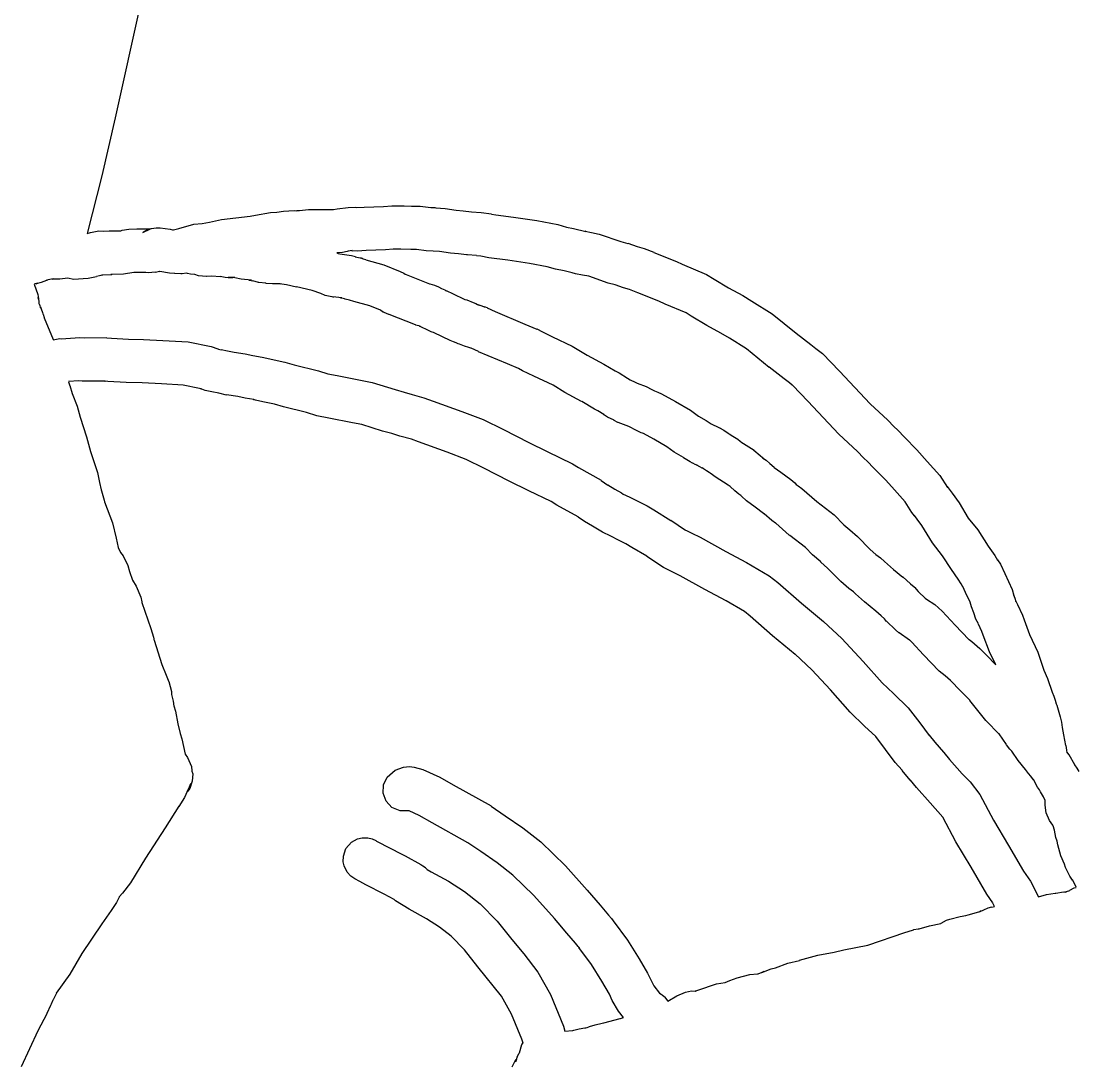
# Model space of a CAD drawing. Extents: x -67 to 553, y 0 to 8091.
# Drawn here: x 68.9 to 185.5, y 4136.1 to 4251.4 of the extents above; entities that cross this region are included whole.
import ezdxf

# ---------------------------------------------------------------- set-up
doc = ezdxf.new("R2010")
doc.units = 0

msp = doc.modelspace()

# ---------------------------------------------------------------- linework, layer by layer
at = {"layer": 'Calque_1'}
for p, q in [((82.064388, 4253.51815), (79.234861, 4240.774253)), ((79.234861, 4240.774253), (77.768045, 4234.393386)), ((77.768045, 4234.393386), (76.1284, 4228.0306)), ((99.5697, 4230.56), (100.545297, 4230.676417)), ((100.545, 4230.68), (103.21099, 4230.649044)), ((103.316, 4230.65), (103.698402, 4230.742869)), ((103.698, 4230.74), (104.93, 4230.894516)), ((104.93, 4230.9), (105.726633, 4230.918025)), ((105.726633, 4230.918025), (105.868899, 4230.881479)), ((105.869, 4230.88), (106.684498, 4230.935033)), ((106.684, 4230.93), (108.8058, 4230.991912)), ((108.806, 4230.99), (109.718097, 4231.065142)), ((109.718, 4231.07), (111.1055, 4231.080583)), ((111.106, 4231.08), (111.90549, 4231.042958)), ((111.905, 4231.04), (112.846995, 4231.050583)), ((112.847, 4231.05), (114.0449, 4230.870613)), ((114.045, 4230.87), (114.465608, 4230.87)), ((114.466, 4230.87), (114.596201, 4230.859417)), ((114.596, 4230.86), (115.5975, 4230.785917)), ((115.598, 4230.79), (116.82839, 4230.596325)), ((89.6428, 4229.28), (90.94709, 4229.559664)), ((90.9471, 4229.56), (94.1035, 4229.948408)), ((94.1035, 4229.94), (94.6859, 4230.047685)), ((94.6859, 4230.05), (94.6959, 4230.05)), ((94.6959, 4230.05), (96.3361, 4230.333633)), ((96.3361, 4230.33), (97.051797, 4230.374979)), ((97.0518, 4230.38), (97.790304, 4230.487421)), ((97.7903, 4230.49), (98.95089, 4230.552971)), ((98.9509, 4230.55), (99.264616, 4230.536771)), ((99.2646, 4230.54), (99.2746, 4230.54)), ((99.2746, 4230.54), (99.569716, 4230.566988)), ((103.211, 4230.65), (103.315404, 4230.65)), ((116.828, 4230.6), (117.599603, 4230.534913)), ((117.6, 4230.53), (118.500693, 4230.418346)), ((118.5, 4230.42), (119.5619, 4230.339038)), ((119.562, 4230.34), (120.70669, 4230.175694)), ((120.707, 4230.17), (121.207194, 4230.072898)), ((121.207, 4230.08), (123.15161, 4229.83579)), ((123.152, 4229.83), (125.72909, 4229.451646)), ((79.8563, 4228.33), (79.988866, 4228.378154)), ((79.988866, 4228.378154), (80.739505, 4228.494571)), ((80.7395, 4228.49), (81.620112, 4228.540006)), ((81.6201, 4228.54), (82.70269, 4228.526771)), ((82.288, 4228.14), (83.109213, 4228.523116)), ((82.9474, 4228.48), (82.562405, 4228.314636)), ((82.7027, 4228.53), (83.106295, 4228.519417)), ((83.0513, 4228.51), (82.947398, 4228.479838)), ((83.1063, 4228.52), (83.051293, 4228.509417)), ((83.1092, 4228.52), (83.1193, 4228.52)), ((83.1192, 4228.52), (83.233394, 4228.573975)), ((83.2334, 4228.57), (83.7455, 4228.632971)), ((83.7455, 4228.64), (84.176003, 4228.64)), ((84.176, 4228.64), (84.1861, 4228.64)), ((84.186, 4228.64), (85.2981, 4228.50665)), ((85.2981, 4228.5), (85.567287, 4228.429885)), ((85.5673, 4228.43), (85.651305, 4228.419417)), ((85.6513, 4228.42), (86.230604, 4228.56896)), ((86.2306, 4228.57), (87.908, 4229.041751)), ((87.908, 4229.04), (88.830495, 4229.127048)), ((88.8305, 4229.13), (89.642796, 4229.275785)), ((125.729, 4229.45), (128.03579, 4228.99624)), ((128.036, 4229), (128.975508, 4228.7206)), ((128.975, 4228.72), (129.759991, 4228.563367)), ((129.76, 4228.56), (131.13721, 4228.231652)), ((76.1284, 4228.03), (76.497414, 4228.143506)), ((76.4974, 4228.14), (77.4164, 4228.308043)), ((77.4164, 4228.308043), (77.92469, 4228.26991)), ((77.9247, 4228.27), (78.568616, 4228.307835)), ((78.5686, 4228.31), (79.85627, 4228.323229)), ((82.31735, 4228.153102), (82.288001, 4228.132729)), ((82.5624, 4228.31), (82.31735, 4228.153102)), ((131.137, 4228.24), (131.042994, 4228.268046)), ((131.043, 4228.26), (131.7329, 4228.114479)), ((131.733, 4228.12), (132.586704, 4227.946169)), ((132.587, 4227.94), (134.9941, 4227.126143)), ((104.789, 4226.03), (104.306824, 4225.916229)), ((104.914, 4226.08), (104.788482, 4226.033963)), ((105.364, 4226.13), (104.913918, 4226.079994)), ((105.326564, 4226.095622), (105.364082, 4226.127042)), ((105.945, 4226.09), (105.326564, 4226.095622)), ((106.91, 4226.15), (105.944722, 4226.08994)), ((109.042, 4226.22), (106.91089, 4226.157029)), ((109.893, 4226.29), (109.04181, 4226.216975)), ((110.735, 4226.31), (109.8927, 4226.291479)), ((111.824, 4226.25), (110.72789, 4226.300006)), ((110.728, 4226.3), (110.734879, 4226.305292)), ((112.371533, 4226.251843), (111.824713, 4226.246188)), ((112.435, 4226.27), (112.371533, 4226.251843)), ((113.532, 4226.1), (112.4344, 4226.269862)), ((114.288, 4226.08), (113.532483, 4226.101167)), ((115.003, 4226.04), (114.287806, 4226.087889)), ((116.199, 4225.85), (115.00322, 4226.039177)), ((134.994, 4227.13), (135.757692, 4226.934738)), ((135.758, 4226.94), (136.76622, 4226.599482)), ((136.766, 4226.6), (137.562395, 4226.360552)), ((137.562, 4226.36), (138.60528, 4225.948309)), ((104.306, 4225.92), (103.655893, 4225.878196)), ((103.656, 4225.88), (103.813691, 4225.826025)), ((103.814, 4225.83), (103.844004, 4225.814125)), ((103.844, 4225.81), (104.015106, 4225.779044)), ((104.015, 4225.78), (105.27169, 4225.598496)), ((105.272, 4225.6), (105.730172, 4225.475017)), ((105.703, 4225.46), (106.254391, 4225.335911)), ((105.730172, 4225.475017), (105.703006, 4225.46374)), ((106.24, 4225.34), (106.339007, 4225.318833)), ((106.254, 4225.34), (106.24, 4225.34)), ((106.339, 4225.32), (106.380989, 4225.309417)), ((106.381, 4225.31), (106.448998, 4225.291479)), ((106.449, 4225.29), (106.570497, 4225.237877)), ((106.571, 4225.24), (106.863999, 4225.136813)), ((106.864, 4225.13), (108.86491, 4224.580726)), ((117.077, 4225.77), (116.198981, 4225.846994)), ((117.946, 4225.66), (117.076316, 4225.769008)), ((118.063, 4225.65), (117.946187, 4225.660583)), ((119.059, 4225.58), (118.063215, 4225.654083)), ((119.53, 4225.53), (119.059201, 4225.575773)), ((120.437, 4225.35), (119.529586, 4225.530446)), ((122.503, 4225.09), (120.43751, 4225.352466)), ((124.923, 4224.73), (122.50302, 4225.08507)), ((138.606, 4225.94), (141.12012, 4224.92188)), ((141.12, 4224.93), (141.733885, 4224.640546)), ((81.2823, 4223.71), (80.13509, 4223.523469)), ((81.7712, 4223.73), (81.282304, 4223.708833)), ((82.6145, 4223.72), (81.771221, 4223.733229)), ((82.85659, 4223.687976), (82.61448, 4223.721479)), ((83.693, 4223.74), (82.85659, 4223.687976)), ((84.1064, 4223.82), (83.693016, 4223.7311)), ((84.178577, 4223.808635), (84.106396, 4223.819417)), ((84.1414, 4223.84), (84.1414, 4223.84)), ((84.1414, 4223.83), (84.178577, 4223.808635)), ((84.1465, 4223.83), (84.141473, 4223.835292)), ((85.2178, 4223.64), (84.1465, 4223.834469)), ((108.865, 4224.58), (110.66491, 4223.83467)), ((110.665, 4223.84), (111.048381, 4223.637329)), ((126.867, 4224.35), (124.92239, 4224.728883)), ((127.786, 4224.08), (126.867209, 4224.353843)), ((128.714, 4223.89), (127.785896, 4224.080764)), ((129.605, 4223.7), (128.714096, 4223.894204)), ((129.983, 4223.59), (129.604699, 4223.691335)), ((141.734, 4224.64), (144.4124, 4223.50785)), ((70.6713, 4222.55), (70.291994, 4222.421677)), ((71.0526, 4222.63), (70.527687, 4222.480676)), ((70.527687, 4222.480676), (70.671309, 4222.556181)), ((71.672475, 4222.846287), (71.05259, 4222.629494)), ((71.6397, 4222.87), (71.733649, 4222.88492)), ((72.406, 4223.03), (71.639715, 4222.868869)), ((71.733649, 4222.88492), (71.672475, 4222.846287)), ((72.279169, 4222.994287), (72.405995, 4223.023921)), ((72.353291, 4222.974179), (72.279169, 4222.994287)), ((73.1114, 4222.98), (72.353291, 4222.974179)), ((74.0085, 4223.09), (73.111405, 4222.98205)), ((74.639812, 4222.957342), (74.00849, 4223.095983)), ((76.2508, 4223.06), (74.639812, 4222.957342)), ((77.1691, 4223.26), (76.250812, 4223.05389)), ((77.5122, 4223.36), (77.169089, 4223.263956)), ((77.6631, 4223.4), (77.512208, 4223.353963)), ((77.7461, 4223.43), (77.6631, 4223.400896)), ((77.8851, 4223.43), (77.746115, 4223.43)), ((78.761178, 4223.449266), (77.885097, 4223.429092)), ((80.1351, 4223.52), (78.75329, 4223.501479)), ((78.7533, 4223.5), (78.867563, 4223.486167)), ((78.867563, 4223.486167), (78.761178, 4223.449266)), ((85.7795, 4223.61), (85.217817, 4223.633812)), ((85.7895, 4223.61), (85.7794, 4223.61)), ((86.4686, 4223.59), (85.789495, 4223.616988)), ((86.6029, 4223.58), (86.468598, 4223.590583)), ((87.0845, 4223.63), (86.602906, 4223.572056)), ((87.2018, 4223.61), (87.084484, 4223.631167)), ((87.5367, 4223.55), (87.201817, 4223.617998)), ((87.9822, 4223.49), (87.536695, 4223.546885)), ((88.0192, 4223.49), (87.9822, 4223.49)), ((88.4258, 4223.37), (88.019215, 4223.49356)), ((89.3105, 4223.29), (88.425787, 4223.363025)), ((89.3205, 4223.29), (89.3104, 4223.29)), ((89.89, 4223.32), (89.320512, 4223.293542)), ((90.8108, 4223.26), (89.889998, 4223.316885)), ((91.3612, 4223.16), (90.810814, 4223.263452)), ((92.1508, 4223.11), (91.361178, 4223.157889)), ((91.3612, 4223.16), (91.3612, 4223.16)), ((91.6754, 4223.17), (92.150803, 4223.114173)), ((92.4138, 4223.15), (91.675402, 4223.168521)), ((93.127, 4222.99), (92.413817, 4223.149014)), ((94.2411, 4222.87), (93.12699, 4222.988798)), ((94.4008, 4222.78), (93.998184, 4222.888479)), ((93.9982, 4222.89), (94.241114, 4222.866188)), ((95.0473, 4222.62), (94.400791, 4222.783512)), ((95.0573, 4222.62), (95.0472, 4222.62)), ((95.0472, 4222.62), (95.0472, 4222.62)), ((95.8273, 4222.53), (95.057284, 4222.620752)), ((95.8823, 4222.52), (95.827293, 4222.530583)), ((95.8273, 4222.53), (95.8273, 4222.53)), ((96.5603, 4222.46), (95.882306, 4222.51715)), ((111.048, 4223.64), (111.202516, 4223.54819)), ((111.202, 4223.55), (111.306881, 4223.505815)), ((111.307, 4223.5), (113.8774, 4222.47792)), ((130.735, 4223.43), (129.983611, 4223.589544)), ((131.433, 4223.3), (130.734898, 4223.438641)), ((133.566, 4222.56), (131.4328, 4223.298451)), ((134.355, 4222.35), (133.56641, 4222.552935)), ((144.412, 4223.5), (145.262105, 4222.981682)), ((145.262, 4222.99), (146.86339, 4222.029828)), ((70.292, 4222.42), (70.689298, 4221.29605)), ((96.6042, 4222.46), (96.5602, 4222.46)), ((96.6153, 4222.46), (96.6042, 4222.46)), ((97.308507, 4222.456563), (96.615317, 4222.466188)), ((97.403029, 4222.474485), (97.308507, 4222.456563)), ((97.3285, 4222.49), (97.403029, 4222.474485)), ((97.588025, 4222.441326), (97.328506, 4222.484354)), ((98.1072, 4222.36), (97.588025, 4222.441326)), ((99.226, 4222.12), (98.10718, 4222.361829)), ((100.966, 4221.73), (99.22602, 4222.120789)), ((101.89, 4221.41), (100.965494, 4221.731468)), ((102.384, 4221.18), (101.8905, 4221.404366)), ((113.878, 4222.48), (113.916887, 4222.487871)), ((113.916887, 4222.487871), (114.437699, 4222.325484)), ((114.437, 4222.32), (114.85811, 4222.137967)), ((114.859, 4222.14), (115.203699, 4221.971196)), ((115.203, 4221.97), (115.561781, 4221.791803)), ((115.561781, 4221.791803), (115.641202, 4221.750925)), ((115.641, 4221.75), (115.720005, 4221.7119)), ((115.72, 4221.72), (115.800989, 4221.691954)), ((115.801, 4221.69), (116.422214, 4221.414834)), ((116.423, 4221.41), (117.78158, 4220.755686)), ((135.285, 4222.04), (134.354303, 4222.355912)), ((135.945, 4221.85), (135.28558, 4222.042616)), ((136.856, 4221.48), (135.945014, 4221.843272)), ((139.157, 4220.55), (136.85579, 4221.479745)), ((146.863, 4222.03), (148.41121, 4221.184128)), ((70.6893, 4221.3), (70.772802, 4220.836087)), ((70.7688, 4220.78), (70.753037, 4220.979727)), ((70.753037, 4220.979727), (70.819785, 4220.5514)), ((70.7693, 4220.78), (70.7693, 4220.78)), ((70.772802, 4220.836087), (70.76931, 4220.780359)), ((70.8198, 4220.55), (70.829854, 4220.307113)), ((70.8298, 4220.31), (70.934707, 4220.096482)), ((103.3, 4221.01), (102.383802, 4221.188064)), ((103.234, 4221.03), (103.309988, 4221.001954)), ((104.204, 4220.91), (103.234515, 4221.034619)), ((103.31, 4221.01), (103.3, 4221.01)), ((104.495, 4220.81), (104.084754, 4220.928533)), ((104.084754, 4220.928533), (104.203482, 4220.912923)), ((104.58, 4220.79), (104.495016, 4220.811167)), ((105.052, 4220.68), (104.579693, 4220.785833)), ((105.535, 4220.52), (105.052797, 4220.682983)), ((107.3, 4220.04), (105.5342, 4220.514926)), ((117.781, 4220.76), (117.983009, 4220.697823)), ((117.983, 4220.7), (118.693088, 4220.424305)), ((118.693, 4220.42), (119.002509, 4220.285856)), ((119.003, 4220.29), (119.174609, 4220.206127)), ((119.174, 4220.2), (119.184054, 4220.189417)), ((119.184, 4220.19), (119.357593, 4220.127029)), ((119.358, 4220.13), (119.254165, 4220.168245)), ((119.254165, 4220.168245), (119.332974, 4220.142865)), ((139.867, 4220.22), (139.157018, 4220.550729)), ((142.165, 4219.27), (139.86688, 4220.223028)), ((148.412, 4221.18), (149.42279, 4220.572253)), ((149.422, 4220.57), (151.6777, 4219.16745)), ((70.9347, 4220.1), (70.913798, 4220.140217)), ((70.913798, 4220.140217), (70.936817, 4220.083067)), ((70.9367, 4220.08), (70.9757, 4219.858279)), ((70.9757, 4219.86), (70.9858, 4219.86)), ((71.001675, 4219.826133), (70.983683, 4219.939375)), ((70.983683, 4219.939375), (71.009612, 4219.829044)), ((70.9858, 4219.86), (71.001675, 4219.826133)), ((71.009612, 4219.829044), (70.9985, 4219.927205)), ((70.9987, 4219.92), (71.087706, 4219.701984)), ((71.0877, 4219.71), (71.217901, 4219.30413)), ((71.2179, 4219.3), (71.262906, 4219.1476)), ((71.2629, 4219.15), (71.272954, 4219.120102)), ((71.2729, 4219.12), (71.405191, 4218.751965)), ((108.488, 4219.56), (107.30002, 4220.044187)), ((108.712, 4219.39), (108.488189, 4219.558804)), ((108.778, 4219.36), (108.712013, 4219.391221)), ((108.832, 4219.33), (108.777999, 4219.353812)), ((108.863, 4219.32), (108.831991, 4219.333229)), ((108.873, 4219.32), (108.863, 4219.32)), ((108.883, 4219.32), (108.873, 4219.32)), ((109.417, 4219.09), (108.883204, 4219.317541)), ((109.434, 4219.08), (109.417067, 4219.090583)), ((112.357, 4217.93), (109.4342, 4219.08438)), ((119.332974, 4220.142865), (119.669599, 4220.032104)), ((119.67, 4220.03), (119.924291, 4219.949038)), ((119.924, 4219.95), (120.023007, 4219.917986)), ((120.023, 4219.92), (120.000725, 4219.935147)), ((120.000725, 4219.935147), (120.235407, 4219.841948)), ((120.235, 4219.84), (121.122782, 4219.423546)), ((121.123, 4219.42), (124.38221, 4218.03438)), ((142.736, 4218.91), (142.165003, 4219.269568)), ((151.678, 4219.17), (154.29589, 4217.0364)), ((71.4052, 4218.75), (71.417106, 4218.716133)), ((71.4172, 4218.72), (72.398009, 4216.31441)), ((112.386, 4217.92), (112.357002, 4217.933229)), ((112.838898, 4217.784798), (112.385518, 4217.920331)), ((124.382, 4218.04), (125.7178, 4217.487022)), ((144.462, 4217.88), (142.73602, 4218.91399)), ((145.998, 4217.04), (144.4617, 4217.879257)), ((113.079, 4217.67), (112.797907, 4217.808112)), ((112.798, 4217.81), (112.81705, 4217.81)), ((112.817, 4217.81), (112.838898, 4217.784798)), ((113.56, 4217.43), (113.079888, 4217.669712)), ((114.061, 4217.19), (113.559192, 4217.428654)), ((114.178, 4217.14), (114.061213, 4217.188154)), ((114.335, 4217.09), (114.178393, 4217.141858)), ((114.416, 4217.05), (114.335011, 4217.0881)), ((116.162, 4216.22), (114.41538, 4217.051055)), ((125.718, 4217.49), (126.329901, 4217.164034)), ((126.33, 4217.16), (127.43278, 4216.618399)), ((146.958, 4216.46), (145.998807, 4217.038378)), ((154.296, 4217.04), (155.94041, 4215.76974)), ((72.398, 4216.31), (73.128286, 4216.424333)), ((73.128286, 4216.424333), (73.263001, 4216.410277)), ((73.263, 4216.41), (75.3146, 4216.558166)), ((75.3146, 4216.56), (75.809688, 4216.520048)), ((75.8097, 4216.52), (78.3139, 4216.533229)), ((78.3139, 4216.53), (78.82391, 4216.47576)), ((78.8239, 4216.48), (80.6822, 4216.376813)), ((80.6822, 4216.37), (82.36688, 4216.337986)), ((82.3669, 4216.34), (84.50161, 4216.211677)), ((84.5016, 4216.21), (87.26739, 4216.0576)), ((87.2674, 4216.06), (89.8228, 4215.548561)), ((89.8228, 4215.55), (90.532808, 4215.319019)), ((116.53, 4216.07), (116.162018, 4216.215521)), ((116.834, 4215.97), (116.530682, 4216.07451)), ((117.06, 4215.86), (116.833623, 4215.969537)), ((117.176, 4215.82), (117.060298, 4215.864979)), ((117.746, 4215.61), (117.175506, 4215.81611)), ((118.227, 4215.45), (117.746385, 4215.605575)), ((127.433, 4216.62), (129.63131, 4215.604)), ((129.631, 4215.6), (131.26028, 4214.617603)), ((148.821, 4215.32), (146.95759, 4216.46247)), ((155.94, 4215.77), (156.486205, 4215.355663)), ((90.5328, 4215.32), (90.609794, 4215.285869)), ((90.6098, 4215.28), (90.931189, 4215.204065)), ((90.9312, 4215.21), (91.61901, 4215.086969)), ((91.619, 4215.09), (92.340994, 4214.921461)), ((92.341, 4214.92), (93.57502, 4214.739819)), ((93.575, 4214.74), (94.423994, 4214.554792)), ((94.424, 4214.55), (95.421399, 4214.393896)), ((95.4214, 4214.4), (97.9447, 4213.838026)), ((118.459, 4215.38), (118.226405, 4215.454083)), ((119.29, 4214.99), (118.459606, 4215.379466)), ((122.481, 4213.63), (119.29, 4214.98652)), ((131.26, 4214.62), (133.11682, 4213.61961)), ((151.336, 4213.26), (148.8209, 4215.31555)), ((156.487, 4215.35), (157.200078, 4214.775855)), ((157.2, 4214.78), (159.0873, 4212.83267)), ((97.9447, 4213.83), (98.97208, 4213.543986)), ((98.9721, 4213.55), (101.66082, 4212.885632)), ((123.712, 4213.13), (122.48111, 4213.635618)), ((133.117, 4213.62), (134.35099, 4212.869113)), ((152.984, 4211.99), (151.3366, 4213.26291)), ((101.661, 4212.88), (102.67229, 4212.555357)), ((102.672, 4212.56), (103.7035, 4212.352302)), ((103.704, 4212.35), (106.28159, 4211.848615)), ((124.146, 4212.89), (123.711396, 4213.129712)), ((125.389, 4212.28), (124.14609, 4212.891187)), ((127.53, 4211.29), (125.3891, 4212.277159)), ((134.351, 4212.87), (134.785101, 4212.650925)), ((134.785, 4212.65), (135.725487, 4212.079559)), ((135.726, 4212.08), (136.014422, 4211.888177)), ((159.087, 4212.83), (162.45011, 4209.24225)), ((75.2117, 4211.78), (74.09389, 4211.683956)), ((74.0939, 4211.68), (74.247411, 4211.236294)), ((74.2474, 4211.24), (74.498489, 4210.36132)), ((75.211613, 4211.766161), (75.212615, 4211.777042)), ((75.5929, 4211.74), (75.211613, 4211.766161)), ((75.2126, 4211.78), (75.2126, 4211.78)), ((78.1245, 4211.75), (75.59289, 4211.736771)), ((75.5929, 4211.74), (75.5929, 4211.74)), ((78.073686, 4211.745421), (78.124522, 4211.752069)), ((78.4253, 4211.71), (78.073686, 4211.745421)), ((80.4515, 4211.6), (78.4253, 4211.714035)), ((82.2121, 4211.56), (80.45149, 4211.594131)), ((80.4515, 4211.6), (80.4515, 4211.6)), ((80.4515, 4211.6), (80.4515, 4211.6)), ((84.319, 4211.43), (82.21213, 4211.557)), ((86.725, 4211.31), (84.31899, 4211.435148)), ((88.5291, 4210.94), (86.72501, 4211.304331)), ((88.723961, 4210.883397), (88.529082, 4210.94101)), ((88.6877, 4210.9), (88.723961, 4210.883397)), ((88.7837, 4210.84), (88.687709, 4210.901119)), ((89.1682, 4210.71), (88.783708, 4210.838587)), ((106.281, 4211.85), (107.58119, 4211.601027)), ((107.581, 4211.6), (110.1116, 4210.809955)), ((128.804, 4210.5), (127.53022, 4211.290574)), ((136.014, 4211.89), (136.559676, 4211.627004)), ((136.56, 4211.62), (136.77082, 4211.50279)), ((136.771, 4211.51), (137.760593, 4211.139848)), ((137.76, 4211.14), (138.38939, 4210.834671)), ((153.564, 4211.55), (152.983108, 4211.989737)), ((153.86894, 4211.306931), (153.564002, 4211.548925)), ((153.935, 4211.26), (153.86894, 4211.306931)), ((155.596, 4209.53), (153.93511, 4211.25455)), ((74.4985, 4210.36), (75.026687, 4208.9757)), ((89.8689, 4210.55), (89.168205, 4210.71801)), ((90.6513, 4210.4), (89.868902, 4210.543669)), ((91.5003, 4210.21), (90.65128, 4210.402616)), ((92.7504, 4210.03), (91.5003, 4210.213356)), ((93.5565, 4209.85), (92.750421, 4210.026741)), ((94.5193, 4209.7), (93.556482, 4209.850019)), ((94.693139, 4209.658093), (94.48871, 4209.705879)), ((94.48871, 4209.705879), (94.51931, 4209.703237)), ((110.112, 4210.81), (111.109293, 4210.52769)), ((111.109, 4210.53), (111.960613, 4210.253511)), ((111.961, 4210.25), (113.27159, 4209.900221)), ((113.271, 4209.9), (114.2998, 4209.539903)), ((130.66, 4209.5), (128.80369, 4210.50039)), ((138.39, 4210.83), (138.6753, 4210.676542)), ((138.675, 4210.68), (139.051211, 4210.537919)), ((139.051, 4210.54), (139.472084, 4210.345531)), ((139.472, 4210.34), (140.98822, 4209.503918)), ((75.0267, 4208.97), (75.373912, 4207.77567)), ((95.515779, 4209.474637), (94.693139, 4209.658093)), ((96.777, 4209.2), (95.515779, 4209.474637)), ((97.793, 4208.91), (96.777, 4209.192839)), ((100.341, 4208.29), (97.79291, 4208.916797)), ((114.3, 4209.54), (117.4569, 4208.38536)), ((132.075, 4208.65), (130.6607, 4209.50328)), ((132.434, 4208.47), (132.074326, 4208.648329)), ((140.989, 4209.51), (142.6577, 4208.524164)), ((142.657, 4208.52), (143.532876, 4207.881297)), ((159.023, 4205.88), (155.5958, 4209.53442)), ((162.45, 4209.24), (164.40228, 4207.42523)), ((75.3739, 4207.78), (76.075204, 4205.58899)), ((101.474, 4207.93), (100.34069, 4208.287452)), ((102.774, 4207.66), (101.47482, 4207.928287)), ((105.383, 4207.15), (102.77339, 4207.658529)), ((117.457, 4208.39), (119.80988, 4207.506028)), ((119.81, 4207.5), (122.02691, 4206.40542)), ((133.113, 4208.06), (132.434477, 4208.470104)), ((133.517, 4207.78), (133.078143, 4208.060755)), ((133.078143, 4208.060755), (133.11232, 4208.060723)), ((134.254, 4207.42), (133.517692, 4207.779833)), ((134.247909, 4207.405503), (134.253389, 4207.417806)), ((134.655, 4207.19), (134.247909, 4207.405503)), ((143.533, 4207.88), (144.392419, 4207.382849)), ((144.393, 4207.38), (144.930897, 4207.0244)), ((164.402, 4207.43), (165.060415, 4206.737851)), ((106.414, 4206.96), (105.383, 4207.148912)), ((108.714, 4206.24), (106.4144, 4206.965751)), ((109.727, 4205.95), (108.7142, 4206.237337)), ((122.027, 4206.41), (124.84129, 4204.98257)), ((134.683, 4207.18), (134.655007, 4207.190583)), ((135.845, 4206.74), (134.6838, 4207.182383)), ((135.858, 4206.74), (135.845, 4206.74)), ((136.024, 4206.66), (135.857101, 4206.734083)), ((136.569, 4206.37), (136.024912, 4206.662364)), ((137.221, 4206.05), (136.5683, 4206.366441)), ((144.93, 4207.03), (145.144497, 4206.93184)), ((145.145, 4206.93), (145.577487, 4206.731298)), ((145.577, 4206.73), (145.912859, 4206.545784)), ((145.894, 4206.55), (145.850059, 4206.595475)), ((145.850059, 4206.595475), (146.334795, 4206.335952)), ((145.912859, 4206.545784), (145.893812, 4206.544527)), ((146.335, 4206.33), (146.815006, 4205.988423)), ((165.061, 4206.74), (165.530688, 4206.332807)), ((165.53, 4206.33), (166.263318, 4205.563768)), ((76.0752, 4205.59), (76.516498, 4203.97313)), ((110.631, 4205.66), (109.7261, 4205.951835)), ((111.888, 4205.33), (110.63131, 4205.663375)), ((112.683, 4205.04), (111.88769, 4205.323104)), ((115.842, 4203.89), (112.68351, 4205.0449)), ((137.365, 4206), (137.220776, 4206.053975)), ((137.481, 4205.98), (137.365801, 4206.003812)), ((138.604, 4205.35), (137.4805, 4205.979708)), ((140.042, 4204.5), (138.60441, 4205.34402)), ((146.815, 4205.99), (146.889983, 4205.937877)), ((146.89, 4205.94), (146.922014, 4205.926771)), ((146.922, 4205.92), (147.340094, 4205.674467)), ((147.34, 4205.68), (147.862393, 4205.347419)), ((147.863, 4205.35), (148.144119, 4205.128809)), ((148.144, 4205.12), (148.199986, 4205.057029)), ((148.2, 4205.06), (149.66031, 4204.120466)), ((161.055, 4203.99), (159.02308, 4205.88283)), ((166.264, 4205.56), (167.61949, 4204.17861)), ((76.5165, 4203.97), (77.2767, 4201.68162)), ((117.931, 4203.11), (115.8422, 4203.891049)), ((124.841, 4204.98), (126.84289, 4203.96823)), ((126.843, 4203.97), (129.65171, 4202.62301)), ((140.869, 4203.9), (140.041596, 4204.50616)), ((141.883, 4203.3), (140.8692, 4203.896899)), ((149.66, 4204.12), (150.356091, 4203.546913)), ((161.721, 4203.29), (161.055415, 4203.988235)), ((167.619, 4204.18), (168.7657, 4202.88963)), ((119.866, 4202.14), (117.93071, 4203.103611)), ((142.607, 4202.83), (141.883022, 4203.298576)), ((142.877254, 4202.687871), (142.606999, 4202.833458)), ((142.915, 4202.68), (142.877254, 4202.687871)), ((143.168, 4202.56), (142.915297, 4202.675887)), ((150.356, 4203.55), (150.614894, 4203.312404)), ((150.615, 4203.31), (150.715303, 4203.226921)), ((150.715, 4203.22), (150.630995, 4203.2581)), ((150.631, 4203.26), (150.832612, 4203.128767)), ((150.715, 4203.23), (150.715, 4203.22)), ((150.833, 4203.13), (151.008683, 4203.015171)), ((151.008, 4203.01), (151.420406, 4202.657575)), ((162.218, 4202.85), (161.720901, 4203.283652)), ((162.807, 4202.23), (162.217906, 4202.853622)), ((168.766, 4202.89), (170.1576, 4201.32526)), ((77.2767, 4201.68), (77.519481, 4200.56796)), ((122.673, 4200.72), (119.86601, 4202.14425)), ((129.652, 4202.62), (130.29999, 4202.205398)), ((130.3, 4202.21), (132.82801, 4200.80745)), ((143.396, 4202.46), (143.168088, 4202.560277)), ((143.684, 4202.29), (143.35944, 4202.46909)), ((143.35944, 4202.46909), (143.395102, 4202.46145)), ((143.396, 4202.46), (143.396, 4202.46)), ((143.694, 4202.29), (143.684, 4202.29)), ((143.954, 4202.16), (143.694603, 4202.291762)), ((144.084, 4202.06), (143.954301, 4202.163452)), ((144.41, 4201.83), (144.083399, 4202.051721)), ((144.704, 4201.67), (144.40989, 4201.835364)), ((144.733, 4201.66), (144.704002, 4201.670583)), ((144.806, 4201.61), (144.733002, 4201.655773)), ((144.828, 4201.6), (144.80604, 4201.613229)), ((145.084, 4201.39), (144.828201, 4201.595846)), ((151.421, 4202.66), (151.882406, 4202.235873)), ((151.882, 4202.23), (152.628706, 4201.705861)), ((152.629, 4201.71), (153.7112, 4200.889528)), ((164.179, 4200.83), (162.80748, 4202.22832)), ((77.5195, 4200.57), (77.683409, 4199.74847)), ((124.824, 4199.63), (122.6727, 4200.71426)), ((132.828, 4200.8), (133.561794, 4200.284328)), ((145.383, 4201.18), (145.084286, 4201.391931)), ((146.821, 4200.26), (145.38241, 4201.177045)), ((153.711, 4200.89), (154.148091, 4200.515615)), ((154.148, 4200.51), (154.315984, 4200.331936)), ((154.316, 4200.34), (154.517506, 4200.19739)), ((165.145, 4199.74), (164.178611, 4200.83564)), ((170.158, 4201.33), (171.007602, 4200.02481)), ((77.6834, 4199.75), (77.719186, 4199.647272)), ((77.719186, 4199.647272), (77.862708, 4199.13058)), ((127.283, 4198.47), (124.82471, 4199.63575)), ((133.562, 4200.29), (134.331989, 4199.824863)), ((134.332, 4199.82), (135.034958, 4199.408938)), ((135.034958, 4199.408938), (135.239152, 4199.288647)), ((135.167, 4199.32), (135.964294, 4198.955934)), ((135.239152, 4199.288647), (135.167606, 4199.320732)), ((147.018, 4200.11), (146.8216, 4200.258431)), ((147.536, 4199.64), (147.017708, 4200.11281)), ((147.992, 4199.27), (147.536203, 4199.638829)), ((148.192, 4199.12), (147.991499, 4199.269489)), ((154.518, 4200.19), (154.540652, 4200.194266)), ((154.540652, 4200.194266), (154.952101, 4199.901075)), ((154.952, 4199.91), (156.57461, 4198.46352)), ((166.333, 4198.42), (165.1455, 4199.73657)), ((171.007, 4200.02), (170.945528, 4200.12332)), ((170.945528, 4200.12332), (171.191494, 4199.813096)), ((171.192, 4199.81), (171.493704, 4199.382698)), ((171.493, 4199.39), (172.280082, 4198.31209)), ((77.862708, 4199.13058), (78.00623, 4198.597368)), ((78.00623, 4198.597368), (78.042016, 4198.44508)), ((78.042, 4198.44), (78.921977, 4196.09553)), ((127.934, 4198.05), (127.282385, 4198.465924)), ((130.283, 4196.76), (127.93382, 4198.05672)), ((135.965, 4198.96), (137.8936, 4197.974957)), ((148.276, 4199.05), (148.191995, 4199.123025)), ((148.827, 4198.55), (148.276694, 4199.049797)), ((149.801, 4197.85), (148.826911, 4198.552203)), ((156.575, 4198.46), (158.49788, 4196.995)), ((167.078, 4197.26), (166.332299, 4198.42443)), ((172.28, 4198.31), (173.28822, 4196.6217)), ((137.893, 4197.98), (138.622693, 4197.533913)), ((138.623, 4197.53), (140.5071, 4196.38806)), ((150.71, 4197.16), (149.800999, 4197.847122)), ((150.865, 4197.03), (150.710007, 4197.158323)), ((151.639, 4196.37), (150.783815, 4197.118241)), ((150.784, 4197.12), (150.864989, 4197.035863)), ((158.497, 4196.99), (159.56211, 4195.89066)), ((167.371356, 4196.871437), (167.078314, 4197.251577)), ((167.639, 4196.52), (167.361982, 4196.914758)), ((167.362, 4196.91), (167.371356, 4196.871437)), ((78.922, 4196.1), (79.335454, 4194.431374)), ((130.966, 4196.27), (130.283296, 4196.753129)), ((131.86, 4195.73), (130.966001, 4196.271866)), ((132.954, 4195.09), (131.86011, 4195.734524)), ((140.507, 4196.39), (142.1131, 4195.31659)), ((152.029721, 4196.090388), (151.6392, 4196.367439)), ((152.032, 4196.11), (152.029721, 4196.090388)), ((152.074, 4196.07), (152.031984, 4196.1081)), ((153.531, 4194.77), (152.07421, 4196.07307)), ((159.562, 4195.89), (160.2333, 4195.330407)), ((168.173, 4195.81), (167.638701, 4196.515907)), ((169.339, 4193.89), (168.17372, 4195.81855)), ((173.289, 4196.62), (174.32299, 4195.32592)), ((133.879, 4194.66), (132.953886, 4195.088889)), ((134.730295, 4194.220038), (133.87899, 4194.657459)), ((142.113, 4195.31), (142.052359, 4195.350576)), ((142.052359, 4195.350576), (142.219967, 4195.266311)), ((142.219967, 4195.266311), (142.819913, 4194.96128)), ((142.82, 4194.97), (143.719185, 4194.528676)), ((143.719, 4194.52), (146.53742, 4192.95473)), ((153.596, 4194.71), (153.530992, 4194.768208)), ((155.351, 4193.39), (153.59562, 4194.7145)), ((160.234, 4195.33), (161.053493, 4194.592343)), ((161.053, 4194.6), (162.46849, 4193.16279)), ((174.323, 4195.33), (175.48568, 4193.55544)), ((79.335454, 4194.431374), (79.562317, 4193.40549)), ((79.5623, 4193.41), (79.810399, 4192.854111)), ((135.546, 4193.81), (134.730295, 4194.220038)), ((136.2, 4193.41), (135.546321, 4193.812695)), ((137.843, 4192.42), (136.1996, 4193.41007)), ((156.106, 4192.58), (155.350986, 4193.383009)), ((170.449, 4192.49), (169.33899, 4193.88938)), ((175.485, 4193.55), (176.2003, 4192.51866)), ((79.8104, 4192.85), (80.102023, 4192.482792)), ((80.102023, 4192.482792), (80.642884, 4191.41014)), ((139.696, 4191.19), (137.84289, 4192.41793)), ((146.538, 4192.96), (148.839612, 4191.750724)), ((156.126, 4192.57), (156.105892, 4192.585875)), ((157.012, 4191.8), (156.125806, 4192.572053)), ((162.469, 4193.16), (163.075609, 4192.627659)), ((163.075, 4192.63), (163.603214, 4192.248736)), ((163.604, 4192.25), (164.055088, 4191.841219)), ((171.445, 4190.95), (170.448607, 4192.48485)), ((176.201, 4192.52), (176.516198, 4192.003799)), ((80.6429, 4191.41), (80.819112, 4190.754363)), ((140.717, 4190.67), (139.69642, 4191.187789)), ((148.839612, 4191.750724), (151.32589, 4190.26602)), ((157.022, 4191.79), (157.011946, 4191.800583)), ((157.754, 4191.13), (157.022296, 4191.78643)), ((159.237, 4189.63), (157.75391, 4191.13071)), ((164.055, 4191.84), (165.048694, 4190.956822)), ((176.516, 4192), (176.517178, 4192.04025)), ((176.517178, 4192.04025), (176.83641, 4191.540948)), ((176.836, 4191.54), (177.305714, 4190.53485)), ((80.8191, 4190.75), (81.129694, 4189.794326)), ((141.517, 4190.28), (140.717086, 4190.671583)), ((144.235, 4188.77), (141.51681, 4190.28156)), ((151.325, 4190.27), (152.274297, 4189.520701)), ((165.048, 4190.95), (166.07281, 4190.139582)), ((166.073, 4190.14), (166.928688, 4189.378266)), ((172.18, 4189.89), (171.4452, 4190.94992)), ((172.492, 4189.38), (172.179395, 4189.893556)), ((177.306, 4190.54), (178.131287, 4188.75248)), ((81.1297, 4189.8), (81.531817, 4189.129448)), ((81.531817, 4189.129448), (82.0423, 4187.90982)), ((146.581487, 4187.526876), (144.235, 4188.77078)), ((152.275, 4189.52), (154.88098, 4187.25834)), ((160.098, 4188.88), (159.2371, 4189.629828)), ((160.616, 4188.51), (160.098211, 4188.883062)), ((166.929, 4189.38), (167.30111, 4189.040011)), ((167.301, 4189.04), (167.288035, 4189.050583)), ((167.288035, 4189.050583), (167.307085, 4189.034708)), ((167.307085, 4189.034708), (167.339073, 4189.005604)), ((167.339073, 4189.005604), (167.380084, 4188.975706)), ((167.380084, 4188.975706), (167.546983, 4188.811929)), ((167.547, 4188.81), (167.746496, 4188.549386)), ((172.698, 4189.07), (172.492287, 4189.374535)), ((172.988, 4188.43), (172.69762, 4189.077435)), ((178.131, 4188.75), (178.313876, 4188.107427)), ((82.0423, 4187.91), (82.172686, 4187.397403)), ((148.612, 4186.33), (146.581487, 4187.526876)), ((160.856, 4188.28), (160.615706, 4188.509923)), ((161.835, 4187.41), (160.855699, 4188.280213)), ((167.746, 4188.55), (167.791006, 4188.509254)), ((167.791, 4188.51), (168.538791, 4187.813353)), ((168.539, 4187.82), (168.66301, 4187.703583)), ((168.663, 4187.7), (169.590099, 4187.094899)), ((173.506, 4187.35), (172.988687, 4188.42368)), ((178.313876, 4188.107427), (178.261704, 4188.178236)), ((178.262, 4188.18), (178.408791, 4187.796884)), ((178.409, 4187.8), (178.529412, 4187.436728)), ((82.172686, 4187.397403), (82.168294, 4187.342999)), ((82.1683, 4187.34), (83.17091, 4184.47351)), ((154.881, 4187.25), (157.3331, 4185.2143)), ((163.103, 4186.39), (161.83488, 4187.40706)), ((163.698, 4185.85), (163.10372, 4186.388426)), ((169.59, 4187.09), (170.411583, 4186.381976)), ((170.412, 4186.39), (171.83061, 4184.83134)), ((173.64, 4186.84), (173.505592, 4187.346941)), ((173.879, 4186.18), (173.64032, 4186.843574)), ((178.529, 4187.43), (178.526675, 4187.466148)), ((178.526675, 4187.466148), (178.720188, 4187.099271)), ((178.72, 4187.1), (179.258506, 4185.91255)), ((149.248, 4185.81), (148.612392, 4186.323556)), ((151.718, 4183.67), (149.24783, 4185.81656)), ((157.333, 4185.22), (159.3623, 4183.35654)), ((164.042, 4185.54), (163.697301, 4185.852208)), ((164.284, 4185.25), (164.0427, 4185.533633)), ((165.254, 4184.33), (164.283483, 4185.251807)), ((174.128, 4185.5), (173.878895, 4186.181566)), ((174.419, 4184.96), (174.128091, 4185.503189)), ((179.259, 4185.92), (179.435186, 4185.405386)), ((179.435, 4185.4), (180.044811, 4183.80615)), ((83.1709, 4184.47), (83.459692, 4183.506389)), ((165.267846, 4184.304854), (165.254504, 4184.336339)), ((165.625, 4183.99), (165.267846, 4184.304854)), ((171.83, 4184.83), (173.35799, 4183.26076)), ((174.797, 4184.12), (174.418699, 4184.953436)), ((174.926, 4183.73), (174.796804, 4184.123964)), ((83.4597, 4183.51), (83.499705, 4183.32294)), ((83.4997, 4183.32), (83.509754, 4183.258881)), ((83.5097, 4183.26), (83.541688, 4183.159723)), ((83.5417, 4183.16), (84.376301, 4180.48877)), ((154.19, 4181.61), (151.71779, 4183.66369)), ((159.362, 4183.35), (161.710869, 4180.835669)), ((165.651, 4183.97), (165.625071, 4183.988521)), ((166.812, 4183.19), (165.6508, 4183.966816)), ((167.069, 4182.96), (166.811693, 4183.195214)), ((168.331, 4181.56), (167.0691, 4182.95779)), ((173.358, 4183.26), (173.381492, 4183.255006)), ((173.381492, 4183.255006), (173.693888, 4183.011292)), ((173.694, 4183.01), (174.571992, 4182.266522)), ((175.633, 4181.9), (174.926616, 4183.7333)), ((180.045, 4183.81), (180.96641, 4181.86135)), ((174.572, 4182.27), (175.7967, 4180.98783)), ((176.324, 4180.45), (175.632592, 4181.89383)), ((180.966, 4181.86), (181.625896, 4179.86875)), ((156.039, 4179.92), (154.19009, 4181.61756)), ((161.710869, 4180.835669), (163.78958, 4178.45072)), ((170.09, 4179.76), (168.3314, 4181.56075)), ((175.797, 4180.98), (176.324102, 4180.447924)), ((84.3763, 4180.49), (84.83469, 4179.32266)), ((158.086485, 4177.705968), (156.03912, 4179.91444)), ((170.749, 4179.23), (170.089606, 4179.755197)), ((181.626, 4179.87), (182.00528, 4178.930201)), ((84.8347, 4179.32), (85.157121, 4178.595043)), ((85.1571, 4178.6), (85.422946, 4177.496588)), ((163.79, 4178.46), (165.054972, 4177.289253)), ((171.339, 4178.73), (170.748901, 4179.230326)), ((172.423, 4177.59), (171.33929, 4178.73697)), ((182.005, 4178.93), (182.53361, 4177.45416)), ((85.422946, 4177.496588), (85.422688, 4177.2038)), ((85.4227, 4177.2), (85.608199, 4176.46102)), ((160.257, 4175.23), (158.086485, 4177.705968)), ((165.054972, 4177.289253), (166.66681, 4175.70754)), ((173.431, 4176.59), (172.4223, 4177.589065)), ((182.534, 4177.45), (182.724209, 4177.008676)), ((85.6082, 4176.46), (85.698211, 4175.913636)), ((85.6982, 4175.92), (85.872296, 4175.342151)), ((173.468, 4176.54), (173.431011, 4176.586037)), ((175.211, 4174.32), (173.46801, 4176.53879)), ((182.724, 4177.01), (182.879495, 4176.570528)), ((182.88, 4176.57), (182.979007, 4176.163865)), ((182.979, 4176.16), (182.979, 4176.15)), ((182.979, 4176.15), (183.042976, 4175.994161)), ((183.043, 4175.99), (183.427016, 4174.70624)), ((85.8723, 4175.34), (86.143101, 4173.952)), ((161.853838, 4173.69196), (160.25698, 4175.23187)), ((166.666, 4175.7), (167.954092, 4174.054259)), ((183.427, 4174.71), (183.5794, 4174.126065)), ((86.1431, 4173.95), (86.412287, 4172.8795)), ((163.079, 4172.54), (161.853838, 4173.69196)), ((167.954092, 4174.054259), (168.9584, 4172.67185)), ((175.25699, 4174.265983), (175.210979, 4174.324985)), ((175.293, 4174.23), (175.25699, 4174.265983)), ((176.67, 4172.86), (175.29332, 4174.22393)), ((183.579, 4174.13), (183.643003, 4173.546065)), ((183.643, 4173.54), (183.793892, 4172.729582)), ((86.4123, 4172.88), (86.592719, 4172.284688)), ((165.216, 4169.7), (163.07862, 4172.54374)), ((168.959, 4172.68), (169.6117, 4171.936786)), ((176.682, 4172.85), (176.670094, 4172.863229)), ((177.509, 4171.65), (176.682205, 4172.85306)), ((183.794, 4172.73), (184.012598, 4171.54731)), ((86.5927, 4172.29), (86.949781, 4170.59191)), ((169.612, 4171.93), (170.564896, 4170.80764)), ((177.879, 4171.16), (177.508504, 4171.649743)), ((184.013, 4171.55), (184.028438, 4171.563461)), ((184.028438, 4171.563461), (184.121505, 4171.056024)), ((86.9498, 4170.59), (87.196815, 4170.238105)), ((87.1968, 4170.24), (87.644769, 4169.233991)), ((170.564, 4170.81), (170.590987, 4170.779044)), ((170.591, 4170.78), (171.207505, 4170.026997)), ((171.208, 4170.03), (172.61669, 4168.44832)), ((178.094, 4170.94), (177.879503, 4171.161721)), ((178.792, 4169.9), (178.0944, 4170.93769)), ((184.121, 4171.06), (184.131054, 4170.878496)), ((184.131, 4170.87), (184.387884, 4170.545886)), ((184.388, 4170.55), (185.002917, 4169.45357)), ((87.644769, 4169.233991), (87.677389, 4168.7713)), ((110.087163, 4168.839143), (111.00269, 4169.17887)), ((111.002, 4169.18), (111.688722, 4169.228749)), ((111.688722, 4169.228749), (112.19469, 4169.166771)), ((112.195, 4169.17), (113.142816, 4168.901713)), ((113.143, 4168.9), (115.037016, 4168.063952)), ((165.978, 4168.82), (165.215789, 4169.696563)), ((179.586, 4168.9), (178.791193, 4169.90118)), ((179.929, 4168.47), (179.586391, 4168.901799)), ((185.003, 4169.45), (185.014112, 4169.436771)), ((185.014, 4169.44), (185.264084, 4169.057942)), ((185.264, 4169.06), (185.474793, 4168.695669)), ((87.6774, 4168.77), (87.691423, 4168.721846)), ((87.6914, 4168.72), (87.781914, 4168.427371)), ((87.781914, 4168.427371), (87.701454, 4167.61007)), ((108.817669, 4167.21583), (109.208719, 4168.06673)), ((109.209, 4168.07), (110.087163, 4168.839143)), ((115.037016, 4168.063952), (116.49619, 4167.22889)), ((166.886, 4167.75), (165.97811, 4168.81812)), ((166.897, 4167.74), (166.885887, 4167.753229)), ((167.566, 4166.92), (166.896817, 4167.734916)), ((172.617, 4168.44), (173.491453, 4167.541776)), ((180.173, 4168.16), (179.929107, 4168.467445)), ((180.473, 4167.79), (180.173307, 4168.158564)), ((180.901, 4166.95), (180.472111, 4167.792697)), ((87.2079, 4166.57), (87.187792, 4166.505971)), ((87.553, 4167.38), (87.207904, 4166.573286)), ((87.2352, 4166.53), (87.552991, 4167.380634)), ((87.450384, 4166.813771), (87.235205, 4166.5305)), ((87.7014, 4167.61), (87.450384, 4166.813771)), ((108.782, 4166.28), (108.817669, 4167.21583)), ((116.496, 4167.23), (120.67048, 4164.88712)), ((169.074, 4165.23), (167.56659, 4166.92439)), ((173.491453, 4167.541776), (174.5528, 4166.16512)), ((181.125, 4166.68), (180.901189, 4166.950404)), ((181.156152, 4166.605135), (181.125143, 4166.674192)), ((181.167, 4166.58), (181.142129, 4166.62101)), ((181.142129, 4166.62101), (181.156152, 4166.605135)), ((181.229, 4166.44), (181.166982, 4166.584727)), ((86.8761, 4165.83), (86.240995, 4164.848662)), ((87.1639, 4166.47), (86.876113, 4165.834472)), ((87.143847, 4166.472958), (87.129824, 4166.449146)), ((87.129824, 4166.449146), (87.163823, 4166.465021)), ((87.177846, 4166.494125), (87.143847, 4166.472958)), ((87.1879, 4166.51), (87.177846, 4166.494125)), ((109.107546, 4165.406957), (108.7824, 4166.28501)), ((109.744, 4164.72), (109.107546, 4165.406957)), ((174.552, 4166.17), (176.06301, 4163.31859)), ((181.574, 4165.89), (181.228799, 4166.436628)), ((181.778, 4165.5), (181.574403, 4165.891318)), ((181.766988, 4164.989521), (181.778404, 4165.49848)), ((86.241, 4164.85), (84.7305, 4162.4796)), ((110.642699, 4164.341633), (109.74369, 4164.722004)), ((111.619, 4164.35), (110.642699, 4164.341633)), ((111.629, 4164.35), (111.619, 4164.35)), ((112.749081, 4163.824146), (111.62862, 4164.34207)), ((120.671, 4164.88), (122.23781, 4163.81373)), ((170.475, 4163.66), (169.07401, 4165.22527)), ((181.889, 4164.12), (181.766988, 4164.989521)), ((114.167, 4163.03), (112.749081, 4163.824146)), ((118.111, 4160.83), (114.1676, 4163.03556)), ((122.237, 4163.82), (124.178847, 4162.482929)), ((171.906, 4160.95), (170.47511, 4163.66727)), ((176.063, 4163.32), (177.73159, 4160.54585)), ((182.236113, 4163.278872), (181.888414, 4164.11747)), ((182.603, 4162.78), (182.236113, 4163.278872)), ((84.7305, 4162.48), (82.58542, 4159.1198)), ((124.178847, 4162.482929), (126.1613, 4160.9252)), ((182.63, 4162.68), (182.602986, 4162.780277)), ((182.799, 4162.21), (182.630011, 4162.687043)), ((182.948, 4161.42), (182.799701, 4162.205018)), ((104.6759, 4160.192404), (105.290315, 4160.896195)), ((105.290315, 4160.896195), (105.959498, 4161.259997)), ((105.959498, 4161.259997), (106.476811, 4161.379853)), ((106.477, 4161.38), (107.083689, 4161.369417)), ((107.084, 4161.37), (107.568213, 4161.251731)), ((107.568, 4161.25), (107.984507, 4161.070084)), ((107.984, 4161.07), (108.031995, 4161.018142)), ((108.032, 4161.02), (108.473298, 4160.793517)), ((108.474, 4160.79), (109.097199, 4160.44128)), ((119.531, 4159.86), (118.1109, 4160.83102)), ((126.162, 4160.92), (128.894343, 4158.296891)), ((173.586, 4158.15), (171.90598, 4160.944)), ((183.091, 4160.99), (182.947781, 4161.421006)), ((183.147, 4160.6), (183.091014, 4160.991054)), ((104.386023, 4159.369022), (104.6759, 4160.192404)), ((109.097, 4160.45), (111.1966, 4159.39431)), ((121.347534, 4158.616075), (119.53091, 4159.86011)), ((177.732, 4160.54), (179.3867, 4157.70711)), ((183.505, 4159.39), (183.146887, 4160.60126)), ((82.5854, 4159.12), (80.9049, 4156.4194)), ((104.463, 4158.29), (104.371983, 4158.722064)), ((104.372, 4158.72), (104.386023, 4159.369022)), ((111.197, 4159.39), (112.9297, 4158.429828)), ((112.929, 4158.43), (113.147096, 4158.296121)), ((123.08, 4157.25), (121.347534, 4158.616075)), ((183.905, 4158.48), (183.505003, 4159.384874)), ((184.008304, 4158.107877), (183.905094, 4158.48223)), ((104.813, 4157.59), (104.463195, 4158.290616)), ((105.216, 4157.16), (104.813411, 4157.593652)), ((113.147, 4158.3), (113.429204, 4158.085952)), ((113.43, 4158.08), (113.640291, 4157.886854)), ((113.64, 4157.89), (114.062195, 4157.637852)), ((114.062, 4157.64), (115.97451, 4156.59463)), ((125.382974, 4155.01985), (123.07979, 4157.24228)), ((128.894343, 4158.296891), (131.2697, 4155.61643)), ((175.33, 4155.17), (173.58592, 4158.15026)), ((179.387, 4157.71), (180.1286, 4156.58605)), ((184.474, 4157.14), (184.008304, 4158.107877)), ((80.9049, 4156.42), (80.041883, 4155.28997)), ((105.66, 4156.85), (105.216109, 4157.155858)), ((106.196, 4156.57), (105.659584, 4156.846489)), ((106.854, 4156.2), (106.195612, 4156.568035)), ((108.891, 4155.18), (106.854, 4156.20208)), ((115.975, 4156.59), (117.757806, 4155.45623)), ((180.128, 4156.59), (181.043087, 4154.86915)), ((184.767, 4156.72), (184.473419, 4157.135924)), ((185.016, 4156.27), (184.767504, 4156.727729)), ((185.183, 4155.94), (185.015598, 4156.261998)), ((80.0419, 4155.29), (79.666721, 4154.854232)), ((109.978, 4154.58), (108.8917, 4155.180868)), ((117.757806, 4155.45623), (119.48128, 4154.09287)), ((127.647, 4152.47), (125.382974, 4155.01985)), ((131.269, 4155.62), (132.68489, 4153.96106)), ((175.987, 4154.19), (175.330199, 4155.174513)), ((181.043, 4154.87), (181.894719, 4155.123471)), ((181.895, 4155.12), (182.859299, 4155.263404)), ((182.859, 4155.26), (182.933983, 4155.281167)), ((182.934, 4155.28), (183.800719, 4155.423503)), ((182.934, 4155.28), (182.934, 4155.28)), ((183.800719, 4155.423503), (183.9841, 4155.397739)), ((183.94265, 4155.409889), (184.126499, 4155.437835)), ((183.985, 4155.4), (183.94265, 4155.409889)), ((184.126, 4155.44), (184.463502, 4155.585785)), ((184.464, 4155.59), (184.963691, 4155.859345)), ((184.963, 4155.85), (185.162019, 4155.913765)), ((185.162, 4155.92), (185.182902, 4155.930583)), ((185.182902, 4155.930583), (185.192956, 4155.946458)), ((185.192956, 4155.946458), (185.183, 4155.95)), ((185.183, 4155.95), (185.183, 4155.95)), ((79.3649, 4154.26), (78.787209, 4153.35883)), ((79.6667, 4154.84), (79.36489, 4154.256065)), ((79.6667, 4154.85), (79.6667, 4154.84)), ((110.147, 4154.43), (109.977508, 4154.580812)), ((111.629, 4153.5), (110.14749, 4154.428157)), ((119.481, 4154.09), (121.342542, 4152.182885)), ((132.685, 4153.96), (133.621888, 4152.86039)), ((175.481, 4153.66), (175.86909, 4153.748106)), ((175.869, 4153.74), (176.184304, 4153.796885)), ((176.184, 4153.82), (175.986595, 4154.186183)), ((176.184, 4153.8), (176.184, 4153.82)), ((78.7872, 4153.36), (77.7593, 4151.90479)), ((113.547, 4152.45), (111.62819, 4153.4996)), ((133.622, 4152.86), (133.945506, 4152.478736)), ((171.261, 4152.4), (172.376525, 4152.696895)), ((172.376525, 4152.696895), (172.9978, 4152.797933)), ((172.998, 4152.8), (173.259011, 4152.86694)), ((173.259, 4152.87), (173.682201, 4153.01261)), ((173.682, 4153.01), (174.574994, 4153.249712)), ((174.54, 4153.2), (175.480513, 4153.656935)), ((174.544924, 4153.198842), (174.540085, 4153.200198)), ((174.705, 4153.31), (174.544924, 4153.198842)), ((174.575, 4153.25), (174.705201, 4153.308208)), ((77.7593, 4151.9), (75.56461, 4148.6152)), ((115.00021, 4151.537059), (113.54732, 4152.4549)), ((116.283, 4150.52), (115.00021, 4151.537059)), ((121.342542, 4152.182885), (122.94691, 4150.16147)), ((128.062629, 4151.987738), (127.647, 4152.4748)), ((129.034, 4150.85), (128.062629, 4151.987738)), ((133.946, 4152.48), (134.150099, 4152.232879)), ((134.15, 4152.23), (135.721495, 4150.092335)), ((167.888, 4151.34), (169.00531, 4151.682106)), ((169.005, 4151.68), (170.2437, 4151.928179)), ((170.244, 4151.93), (170.288, 4151.959898)), ((170.288, 4151.96), (170.87384, 4152.282956)), ((170.87384, 4152.282956), (171.261083, 4152.401324)), ((117.730987, 4149.036199), (116.2832, 4150.51608)), ((129.965, 4149.76), (129.0338, 4150.85405)), ((162.209, 4149.55), (166.293, 4150.93086)), ((166.293, 4150.93), (167.148212, 4151.20596)), ((167.148, 4151.2), (167.261189, 4151.234925)), ((167.261, 4151.24), (167.286036, 4151.271155)), ((167.286036, 4151.271155), (167.752516, 4151.332075)), ((167.753, 4151.33), (167.827, 4151.33)), ((167.827, 4151.33), (167.887986, 4151.340583)), ((119.221, 4147.14), (117.730987, 4149.036199)), ((122.947, 4150.17), (124.294945, 4148.576681)), ((130.28, 4149.38), (129.965305, 4149.750945)), ((130.403777, 4149.233577), (130.279985, 4149.383927)), ((130.361, 4149.29), (130.403777, 4149.233577)), ((131.74716, 4147.42294), (130.36121, 4149.29136)), ((135.721495, 4150.092335), (136.99839, 4148.03027)), ((159.582, 4149.02), (162.20867, 4149.54652)), ((75.5646, 4148.62), (74.23449, 4146.34882)), ((124.294945, 4148.576681), (125.83879, 4146.55315)), ((136.998, 4148.03), (137.932904, 4146.44144)), ((153.405, 4147.56), (154.68611, 4147.865329)), ((154.686, 4147.87), (156.71218, 4148.441235)), ((156.712, 4148.44), (158.50622, 4148.764379)), ((158.506, 4148.76), (159.5819, 4149.017968)), ((121.821, 4143.92), (119.2206, 4147.13733)), ((132.883, 4145.57), (131.74716, 4147.42294)), ((150.508, 4146.54), (151.551235, 4146.937073)), ((151.551235, 4146.937073), (152.01541, 4147.041649)), ((152.015, 4147.04), (153.40459, 4147.558318)), ((74.2345, 4146.35), (72.73479, 4144.2553)), ((125.839, 4146.55), (127.21311, 4144.1079)), ((133.732, 4144.13), (132.8829, 4145.57118)), ((137.933, 4146.44), (138.625414, 4145.04776)), ((146.496, 4145.44), (146.980716, 4145.630235)), ((146.981, 4145.63), (147.820472, 4145.952262)), ((147.820472, 4145.952262), (149.1963, 4146.316593)), ((149.196, 4146.32), (150.056477, 4146.38006)), ((150.056, 4146.38), (150.125003, 4146.395875)), ((150.125, 4146.39), (150.738409, 4146.63765)), ((150.739, 4146.64), (150.507993, 4146.541046)), ((138.625, 4145.05), (139.252882, 4144.243286)), ((142.099558, 4144.345953), (142.787304, 4144.496463)), ((142.787304, 4144.496463), (143.229, 4144.452179)), ((143.182361, 4144.453882), (143.470802, 4144.570596)), ((143.229, 4144.46), (143.182361, 4144.453882)), ((143.471, 4144.57), (145.5076, 4145.278553)), ((145.508, 4145.27), (146.496085, 4145.435364)), ((72.3524, 4143.49), (72.179786, 4143.038886)), ((72.375494, 4143.507434), (72.352406, 4143.488682)), ((72.5741, 4143.88), (72.375494, 4143.507434)), ((72.755226, 4144.261179), (72.574119, 4143.883023)), ((72.7348, 4144.25), (72.755226, 4144.261179)), ((122.937, 4141.93), (121.82131, 4143.92654)), ((127.213, 4144.11), (128.64699, 4140.62385)), ((134.038425, 4143.442598), (133.731909, 4144.1324)), ((134.721, 4142.27), (134.038425, 4143.442598)), ((139.253, 4144.25), (139.416301, 4144.131202)), ((139.417, 4144.13), (139.542598, 4144.061208)), ((139.542, 4144.06), (139.75282, 4143.863679)), ((139.753, 4143.86), (139.779987, 4143.836188)), ((139.78, 4143.84), (140.142188, 4143.355813)), ((140.142, 4143.35), (141.16321, 4143.951133)), ((141.163, 4143.95), (142.099558, 4144.345953)), ((72.1128, 4142.89), (71.696902, 4142.01767)), ((72.1798, 4143.04), (72.112808, 4142.888129)), ((135.266, 4141.58), (134.721409, 4142.270032)), ((71.6789, 4141.98), (70.709918, 4140.10225)), ((71.696902, 4142.01767), (71.67891, 4141.980628)), ((124.071, 4139.17), (122.93671, 4141.92669)), ((132.15, 4140.76), (132.90549, 4140.925629)), ((132.906, 4140.93), (133.107506, 4140.964925)), ((133.107, 4140.97), (134.89241, 4141.458949)), ((134.892, 4141.45), (134.930381, 4141.468488)), ((134.930381, 4141.468488), (135.265088, 4141.571708)), ((70.7099, 4140.1), (68.86351, 4136.12808)), ((128.647, 4140.62), (128.805697, 4140.055644)), ((128.805, 4140.06), (129.655608, 4140.119002)), ((129.656, 4140.12), (129.682987, 4140.12)), ((129.683, 4140.12), (129.793622, 4140.168948)), ((129.794, 4140.16), (130.381083, 4140.307373)), ((130.381, 4140.31), (131.022799, 4140.426152)), ((131.022, 4140.43), (131.123309, 4140.440583)), ((131.124, 4140.44), (131.252587, 4140.473867)), ((131.252, 4140.47), (131.432895, 4140.519212)), ((131.433, 4140.52), (131.541505, 4140.573975)), ((131.542, 4140.58), (132.150303, 4140.769441)), ((123.803, 4137.66), (124.046893, 4138.580484)), ((124.047, 4138.59), (124.192706, 4138.754306)), ((124.193, 4138.75), (124.071583, 4139.17201)), ((123.56, 4137.19), (123.746478, 4137.591637)), ((123.746, 4137.59), (123.803018, 4137.664877)), ((123.006, 4136.12), (123.404991, 4136.92883)), ((123.378, 4136.68), (123.444992, 4136.747998)), ((123.405, 4136.93), (123.378012, 4136.683409)), ((123.440137, 4136.833517), (123.50705, 4137.011912)), ((123.488, 4136.95), (123.440137, 4136.833517)), ((123.444992, 4136.747998), (123.445, 4136.81)), ((123.445, 4136.81), (123.487995, 4136.954462)), ((123.507, 4137.01), (123.518113, 4137.049952)), ((123.518113, 4137.049952), (123.528167, 4137.060535)), ((123.528, 4137.06), (123.598009, 4137.233037)), ((123.598, 4137.24), (123.560006, 4137.192904))]:
    msp.add_line(p, q, dxfattribs=at)

doc.saveas('drawing.dxf')
